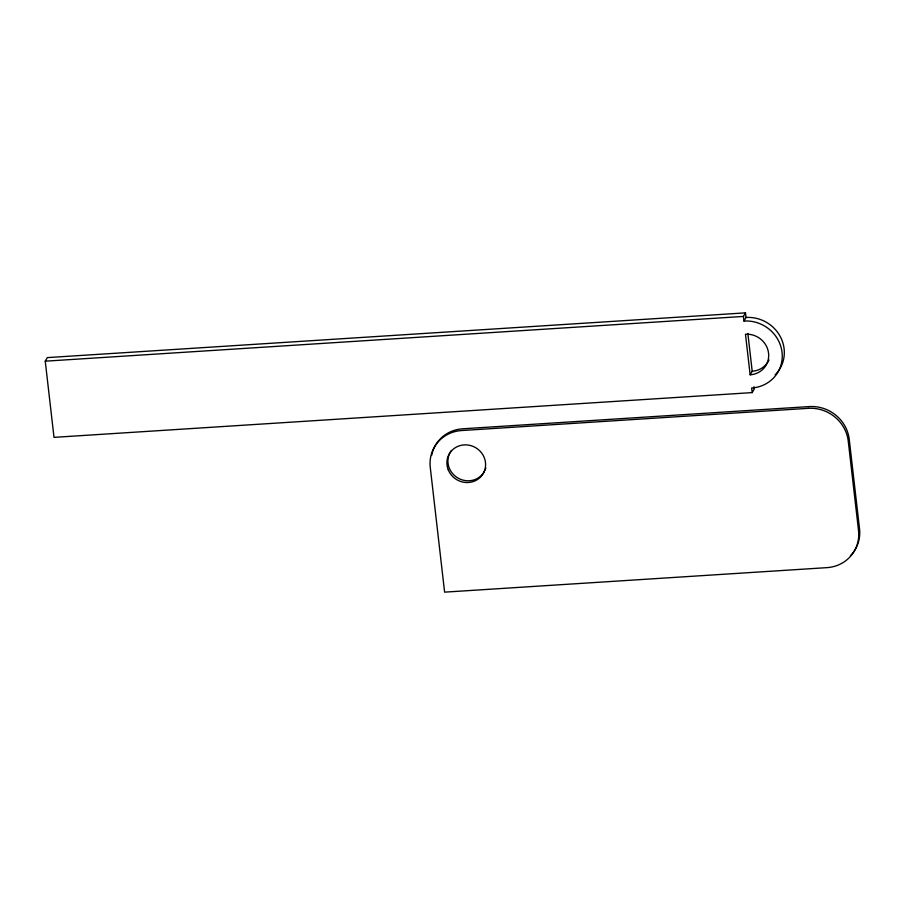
<?xml version="1.0" encoding="UTF-8"?>
<svg xmlns="http://www.w3.org/2000/svg" width="905" height="905" viewBox="0 0 905 905"><rect width="100%" height="100%" fill="white"/><g stroke="black" fill="none" stroke-linecap="round" stroke-linejoin="round"><path stroke-width="1.36" d="M45.25 361.185L47.32 357.611L745.494 312.859L746.025 317.474L743.955 321.049A34.899 33.078 30 0 1 782.044 352.328A34.899 33.078 30 0 1 751.659 387.996L752.191 392.6L54.006 437.364L45.25 361.185L743.435 316.433L745.494 312.859M750.143 374.806A21.154 20.046 30 0 0 768.56 353.188A21.154 20.046 30 0 0 745.471 334.228L750.143 374.806L752.202 371.231A21.154 20.046 30 0 0 769.012 359.93M752.191 392.6L754.25 389.026L753.989 386.718M747.858 333.459L752.202 371.231M743.435 316.433L743.955 321.049M746.025 317.474A34.899 33.078 30 0 1 780.63 337.237A34.899 33.078 30 0 1 775.133 374.874M850.417 555.76A36.268 34.367 30 0 0 859.535 528.837L849.252 439.389A36.607 34.695 30 0 0 809.308 406.583L462.602 428.812A35.996 34.119 30 0 0 431.628 455.475M484.435 471.381A19.593 18.575 30 0 1 457.263 477.625A19.593 18.575 30 0 1 451.369 450.498M485.838 468.021A19.593 18.575 30 0 1 484.978 470.295M808.301 408.325L461.607 430.542A35.996 34.119 30 0 0 430.26 467.331L444.604 592.142L826.955 567.639A36.268 34.367 30 0 0 858.528 530.579L848.245 441.12A36.607 34.695 30 0 0 808.301 408.325M448.235 469.763A19.593 18.575 30 0 0 481.37 476.121A19.593 18.575 30 0 0 469.141 445.226A19.593 18.575 30 0 0 448.235 469.763"/></g></svg>
